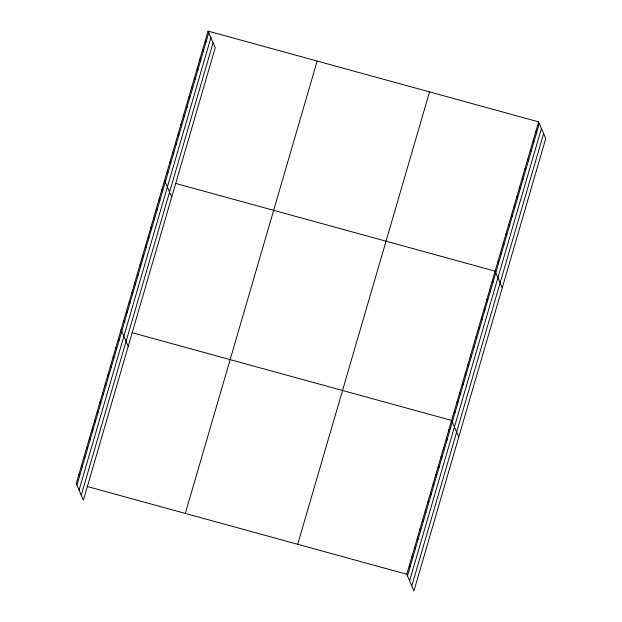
<?xml version="1.0" encoding="UTF-8"?>
<svg xmlns="http://www.w3.org/2000/svg" width="622" height="622" viewBox="0 0 622 622"><rect width="100%" height="100%" fill="white"/><g stroke="black" fill="none" stroke-linecap="round" stroke-linejoin="round"><path stroke-width="0.93" d="M208.082 31.1L76.249 483.488L83.387 500.142L215.22 47.754L208.082 31.1L538.613 121.858L545.751 138.512L413.918 590.9L406.78 574.246L538.613 121.858M76.941 485.106L208.774 32.717M79.064 490.066L210.897 37.678M81.257 495.174L213.089 42.794M185.325 513.438L317.158 61.049M297.705 544.297L429.538 91.908M407.472 575.863L539.305 123.475M409.603 580.824L541.435 128.443M411.795 585.94L543.628 133.551M175.482 183.381L495.112 271.145L502.249 287.799M131.981 332.669L451.603 420.433L458.741 437.087M87.158 486.482L406.78 574.246M535.9 131.195L536.592 132.805M533.178 140.525L533.87 142.135M530.457 149.855L531.149 151.473M527.736 159.185L528.436 160.803M525.022 168.515L525.714 170.133M522.301 177.845L522.993 179.463M519.58 187.175L520.272 188.793M516.866 196.505L517.558 198.123M514.145 205.835L514.837 207.453M511.424 215.165L512.116 216.783M508.703 224.495L509.402 226.113M505.989 233.825L506.681 235.443M503.268 243.155L503.96 244.773M500.547 252.485L501.239 254.103M497.833 261.815L498.525 263.433M492.391 280.483L493.083 282.093M489.669 289.813L490.369 291.423M486.956 299.143L487.648 300.76M484.235 308.473L484.927 310.09M481.514 317.803L482.206 319.42M478.8 327.133L479.492 328.75M476.079 336.463L476.771 338.08M473.358 345.793L474.05 347.41M470.636 355.123L471.328 356.74M467.923 364.453L468.615 366.07M465.202 373.783L465.894 375.4M462.48 383.113L463.172 384.73M459.759 392.443L460.459 394.06M457.046 401.773L457.738 403.39M454.324 411.103L455.016 412.72M448.967 429.483L449.659 431.1M446.332 438.533L447.024 440.151M443.696 447.583L444.388 449.193M441.06 456.626L441.752 458.243M438.424 465.676L439.116 467.293M435.789 474.726L436.481 476.335M433.145 483.768L433.845 485.385M430.51 492.818L431.202 494.436M427.874 501.868L428.566 503.486M425.238 510.911L425.93 512.528M422.602 519.961L423.294 521.578M419.967 529.011L420.659 530.628M205.361 40.43L206.053 42.047M417.331 538.053L418.023 539.671M202.64 49.76L203.332 51.377M414.695 547.103L415.387 548.721M199.926 59.09L200.618 60.707M412.052 556.154L412.751 557.771M197.205 68.42L197.897 70.037M409.416 565.204L410.108 566.813M194.484 77.75L195.176 79.367M191.77 87.08L192.462 88.697M189.049 96.41L189.741 98.027M186.328 105.74L187.02 107.357M183.607 115.078L184.299 116.687M180.893 124.408L181.585 126.017M178.172 133.738L178.864 135.355M175.451 143.068L176.143 144.685M172.729 152.398L173.429 154.015M170.016 161.728L170.708 163.345M167.295 171.058L167.987 172.675M164.573 180.388L171.711 197.042M161.86 189.718L162.552 191.335M159.139 199.048L159.831 200.665M156.417 208.378L157.109 209.995M153.696 217.708L154.396 219.325M150.983 227.038L151.675 228.655M148.261 236.368L148.953 237.985M145.54 245.698L146.232 247.315M142.827 255.028L143.519 256.645M140.105 264.366L140.797 265.975M137.384 273.696L138.076 275.305M134.663 283.026L135.355 284.643M131.95 292.356L132.641 293.973M129.228 301.686L129.92 303.303M126.507 311.016L127.199 312.633M123.786 320.346L124.486 321.963M121.072 329.676L128.21 346.33M118.437 338.726L119.129 340.343M115.801 347.768L116.493 349.385M113.157 356.818L113.849 358.435M110.522 365.868L111.214 367.485M107.886 374.91L108.578 376.528M105.25 383.961L105.942 385.578M102.614 393.011L103.306 394.628M99.979 402.061L100.671 403.67M97.343 411.103L98.035 412.72M94.707 420.153L95.399 421.77M92.064 429.203L92.764 430.813M89.428 438.246L90.12 439.863M86.792 447.296L87.484 448.913M84.157 456.346L84.849 457.963M81.521 465.388L82.213 467.005M78.885 474.438L79.577 476.055"/></g></svg>
